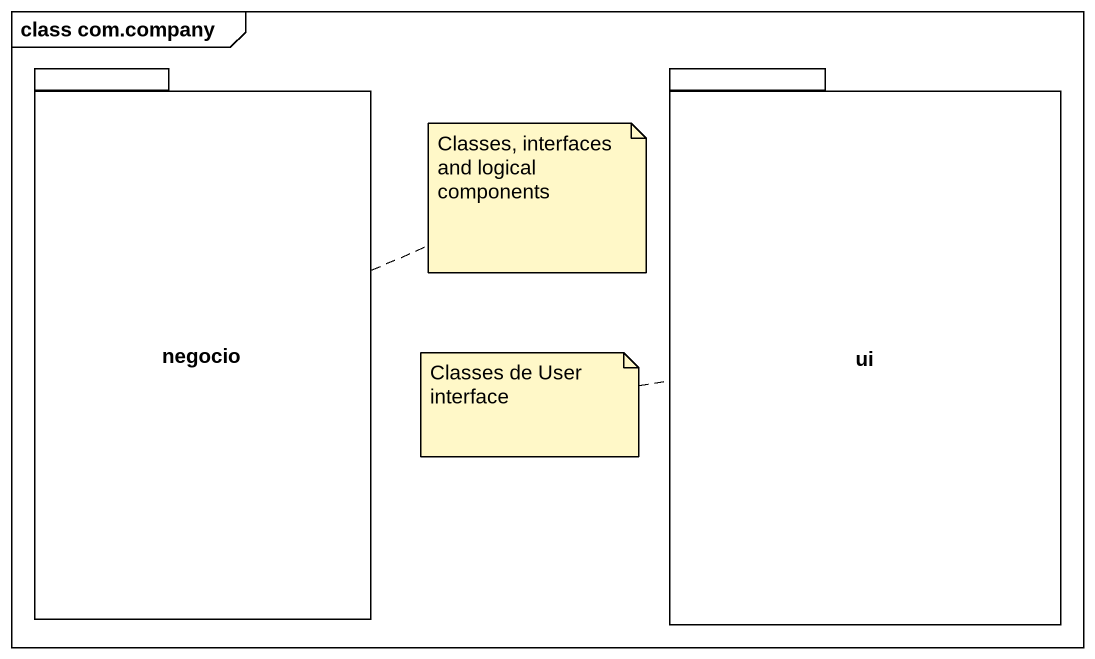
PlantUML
@startuml
mainframe class com.company
package negocio {
}
package ui {
}
note right of negocio : Classes, interfaces and logical components
note left of ui : Classes de User interface
@enduml
